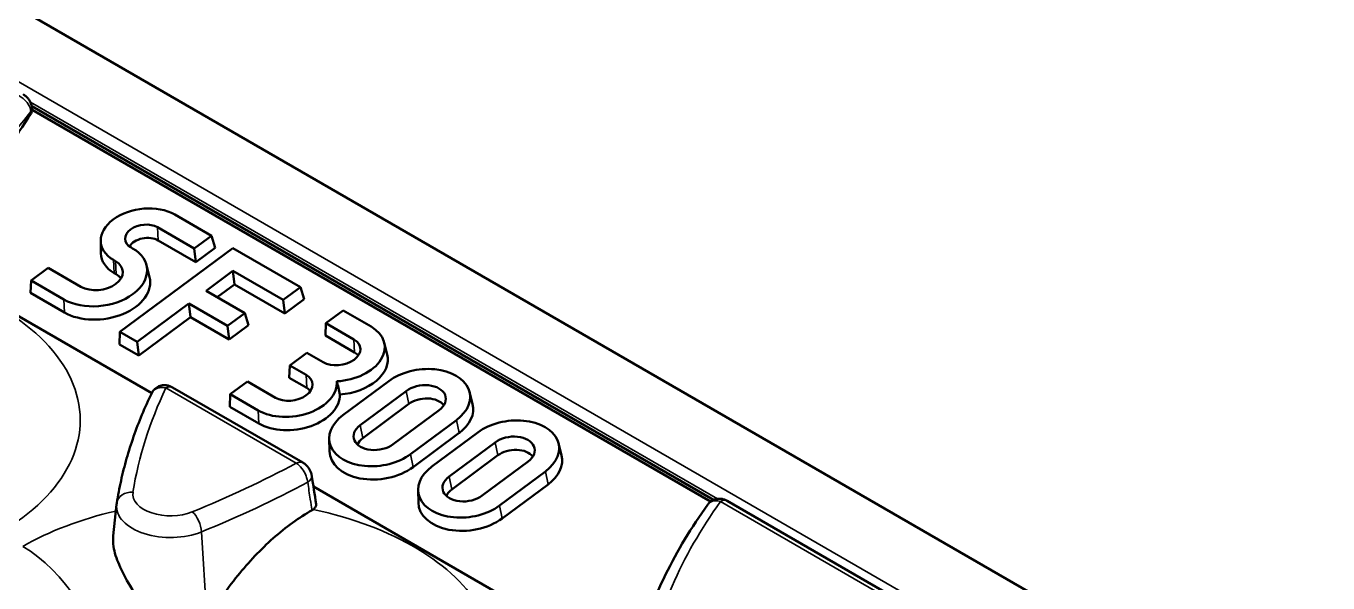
# Model space of a CAD drawing. Header units: millimetres. Extents: x 0 to 4362, y -130 to 2100.
# Drawn here: x 573.4 to 652.7, y 834 to 868 of the extents above; entities that cross this region are included whole.
import ezdxf

# ---------------------------------------------------------------- set-up
doc = ezdxf.new("R2010")
doc.units = ezdxf.units.MM
doc.header["$LTSCALE"] = 5
doc.layers.add('Sichtbar (ISO)', color=7, linetype='Continuous', lineweight=50)
doc.layers.add('Sichtbar schmal (ISO)', color=7, linetype='Continuous', lineweight=35)

msp = doc.modelspace()

# ---------------------------------------------------------------- linework, layer by layer
at = {"layer": 'Sichtbar (ISO)'}
for p, q in [((712.976, 788.188), (359.423, 992.312)), ((615.29, 839.075), (573.736, 863.067)), ((573.76, 862.89), (573.753, 862.962)), ((615.116, 838.972), (573.762, 862.848)), ((582.446, 856.467), (584.682, 855.176)), ((583.638, 854.401), (581.401, 855.692)), ((577.933, 854.863), (577.946, 854.106)), ((583.738, 853.57), (581.44, 854.896)), ((584.682, 855.176), (583.638, 854.401)), ((584.905, 854.436), (584.682, 855.176)), ((579.106, 849.319), (585.984, 854.425)), ((579.762, 854.476), (579.88, 854.408)), ((583.738, 853.57), (583.638, 854.401)), ((584.905, 854.436), (583.738, 853.57)), ((585.984, 854.425), (590.103, 852.046)), ((581.042, 845.581), (566.507, 853.972)), ((573.685, 852.449), (574.729, 853.224)), ((574.729, 853.224), (576.73, 852.069)), ((578.836, 853.632), (578.718, 853.7)), ((580.725, 853.392), (580.91, 852.657)), ((573.662, 851.689), (573.685, 852.449)), ((575.686, 851.294), (573.685, 852.449)), ((578.875, 852.836), (578.757, 852.904)), ((585.995, 853.04), (584.355, 851.824)), ((589.059, 851.271), (585.995, 853.04)), ((586.095, 852.209), (585.995, 853.04)), ((575.725, 850.498), (573.662, 851.689)), ((584.355, 851.824), (586.712, 850.463)), ((586.095, 852.209), (585.042, 851.427)), ((589.159, 850.44), (586.095, 852.209)), ((590.103, 852.046), (589.059, 851.271)), ((590.326, 851.306), (590.103, 852.046)), ((583.311, 851.049), (580.161, 848.71)), ((585.668, 849.688), (583.311, 851.049)), ((583.412, 850.217), (583.311, 851.049)), ((589.159, 850.44), (589.059, 851.271)), ((590.326, 851.306), (589.159, 850.44)), ((583.412, 850.217), (580.262, 847.879)), ((585.769, 848.856), (583.412, 850.217)), ((586.712, 850.463), (585.668, 849.688)), ((586.936, 849.722), (586.712, 850.463)), ((591.663, 849.849), (592.707, 850.624)), ((592.707, 850.624), (594.413, 849.639)), ((579.083, 848.559), (579.106, 849.319)), ((580.161, 848.71), (579.106, 849.319)), ((585.769, 848.856), (585.668, 849.688)), ((586.936, 849.722), (585.769, 848.856)), ((591.639, 849.089), (591.663, 849.849)), ((593.368, 848.864), (591.663, 849.849)), ((580.262, 847.879), (579.083, 848.559)), ((580.262, 847.879), (580.161, 848.71)), ((593.407, 848.068), (591.639, 849.089)), ((595.21, 848.68), (595.396, 847.945)), ((589.453, 847.276), (590.497, 848.051)), ((590.497, 848.051), (591.496, 847.474)), ((589.43, 846.515), (589.453, 847.276)), ((590.452, 846.699), (589.453, 847.276)), ((585.829, 845.519), (586.873, 846.294)), ((586.873, 846.294), (588.579, 845.309)), ((590.491, 845.903), (589.43, 846.515)), ((592.7, 844.242), (595.5, 846.321)), ((590.256, 841.352), (582.312, 845.938)), ((585.806, 844.758), (585.829, 845.519)), ((587.535, 844.534), (585.829, 845.519)), ((593.755, 843.633), (596.555, 845.712)), ((600.419, 845.658), (600.605, 844.923)), ((587.574, 843.738), (585.806, 844.758)), ((596.717, 844.926), (593.917, 842.847)), ((598.564, 844.552), (595.764, 842.473)), ((599.619, 843.943), (596.819, 841.864)), ((599.781, 843.157), (596.981, 841.078)), ((598.121, 841.112), (600.921, 843.191)), ((591.862, 842.812), (591.875, 842.054)), ((599.176, 840.504), (601.976, 842.582)), ((605.84, 842.528), (606.026, 841.793)), ((602.138, 841.796), (599.338, 839.717)), ((603.985, 841.422), (601.185, 839.343)), ((605.04, 840.813), (602.24, 838.734)), ((610.375, 828.645), (590.902, 839.888)), ((605.202, 840.027), (602.402, 837.948)), ((597.283, 839.682), (597.296, 838.924)), ((626.344, 833.118), (616.121, 839.02)), ((578.901, 838.805), (578.696, 836.89))]:
    msp.add_line(p, q, dxfattribs=at)
for centre, major_axis, ratio, start_param, end_param in [((515.99, 874.809), (62.873, 9.107), 0.652034, 5.545392, 5.770527), ((580.582, 855.084), (-2.639, -0.352), 0.653197, 3.845232, 6.986824), ((580.582, 855.084), (-1.161, -0.155), 0.653197, 3.845232, 6.986824), ((580.682, 854.333), (-1.074, -0.143), 0.653197, 3.845232, 5.809133), ((577.783, 852.851), (2.97, 0.396), 0.653197, 3.845232, 6.986824), ((580.682, 854.333), (-2.726, -0.363), 0.653197, 6.20764, 6.986824), ((577.783, 852.851), (1.491, 0.199), 0.653197, 3.845232, 6.986824), ((577.883, 852.1), (3.056, 0.407), 0.653197, 3.845232, 6.35873), ((577.883, 852.1), (1.404, 0.187), 0.653197, 0.337709, 0.703639), ((592.432, 848.169), (2.804, 0.374), 0.653197, 4.588333, 6.986824), ((592.432, 848.169), (1.326, 0.177), 0.653197, 3.845232, 6.986824), ((592.532, 847.418), (2.891, 0.385), 0.653197, 4.620425, 6.35873), ((592.532, 847.418), (-1.239, -0.165), 0.653197, 3.537414, 3.845232), ((597.559, 845.132), (2.887, 0.385), 0.653197, 5.416028, 8.557621), ((589.516, 846.004), (2.804, 0.374), 0.653197, 3.845232, 6.243723), ((589.516, 846.004), (1.326, 0.177), 0.653197, 3.845232, 6.986824), ((597.559, 845.132), (1.408, 0.188), 0.653197, 5.416028, 8.557621), ((589.616, 845.253), (2.891, 0.385), 0.653197, 3.845232, 6.211631), ((589.616, 845.253), (-1.239, -0.165), 0.653197, 3.537414, 3.845232), ((597.659, 844.381), (1.322, 0.176), 0.653197, 0.364788, 2.274435), ((597.659, 844.381), (2.974, 0.396), 0.653197, 5.416028, 6.35873), ((594.759, 843.053), (-2.887, -0.385), 0.653197, 5.416028, 8.557621), ((602.981, 842.002), (2.887, 0.385), 0.653197, 5.416028, 8.557621), ((594.759, 843.053), (-1.408, -0.188), 0.653197, 5.416028, 8.557621), ((602.981, 842.002), (1.408, 0.188), 0.653197, 5.416028, 8.557621), ((594.859, 842.303), (-1.322, -0.176), 0.653197, 5.416028, 5.918397), ((603.081, 841.251), (1.322, 0.176), 0.653197, 0.364788, 2.274435), ((594.859, 842.303), (-2.974, -0.396), 0.653197, 6.20764, 8.557621), ((603.081, 841.251), (2.974, 0.396), 0.653197, 5.416028, 6.35873), ((-4763.717, 3424.074), (-4301.749, 6351.309), 0.524282, 3.977515, 3.977793), ((600.181, 839.923), (-2.887, -0.385), 0.653197, 5.416028, 8.557621), ((600.181, 839.923), (-1.408, -0.188), 0.653197, 5.416028, 8.557621), ((600.281, 839.173), (-1.322, -0.176), 0.653197, 5.416028, 5.918397), ((600.281, 839.173), (-2.974, -0.396), 0.653197, 6.20764, 8.557621)]:
    msp.add_ellipse(centre, major_axis=major_axis, ratio=ratio, start_param=start_param, end_param=end_param, dxfattribs=at)
for points, knots in [([(573.753, 862.962), (573.743, 863.047), (573.724, 863.123), (573.677, 863.259), (573.649, 863.32), (573.584, 863.434), (573.548, 863.487), (573.468, 863.586), (573.424, 863.632), (573.324, 863.72), (573.268, 863.762), (573.203, 863.799)], [0, 0, 0, 0, 0.00607366, 0.00607366, 0.01214732, 0.01214732, 0.01822098, 0.01822098, 0.02429464, 0.02429464, 0.0303683, 0.0303683, 0.0303683, 0.0303683]), ([(573.762, 862.848), (573.761, 862.815), (573.755, 862.783), (573.734, 862.712), (573.716, 862.674), (573.693, 862.637)], [0.06549367, 0.06549367, 0.06549367, 0.06549367, 0.0803263, 0.0803263, 0.09776398, 0.09776398, 0.09776398, 0.09776398]), ([(573.76, 862.89), (573.761, 862.881), (573.762, 862.872), (573.762, 862.858), (573.762, 862.853), (573.762, 862.848)], [0.05803309, 0.05803309, 0.05803309, 0.05803309, 0.062575403, 0.062575403, 0.065256026, 0.065256026, 0.065256026, 0.065256026]), ([(582.312, 845.938), (582.262, 845.967), (582.207, 845.994), (582.079, 846.039), (582.007, 846.058), (581.837, 846.076), (581.737, 846.075), (581.535, 846.028), (581.437, 845.989), (581.268, 845.878), (581.196, 845.812), (581.101, 845.689), (581.069, 845.637), (581.044, 845.585)], [0, 0, 0, 0, 0.0053551, 0.0053551, 0.0107102, 0.0107102, 0.0160653, 0.0160653, 0.02051111, 0.02051111, 0.02426179, 0.02426179, 0.0267755, 0.0267755, 0.0267755, 0.0267755]), ([(578.913, 838.891), (578.984, 839.345), (579.07, 839.798), (579.27, 840.702), (579.384, 841.152), (579.641, 842.049), (579.783, 842.496), (580.096, 843.386), (580.266, 843.829), (580.634, 844.711), (580.832, 845.149), (581.044, 845.585)], [5.5882853, 5.5882853, 5.5882853, 5.5882853, 5.6248415, 5.6248415, 5.6613977, 5.6613977, 5.6979539, 5.6979539, 5.7345101, 5.7345101, 5.7710663, 5.7710663, 5.7710663, 5.7710663]), ([(590.799, 840.557), (590.787, 840.633), (590.768, 840.701), (590.722, 840.825), (590.696, 840.881), (590.634, 840.989), (590.6, 841.039), (590.523, 841.135), (590.48, 841.181), (590.38, 841.27), (590.324, 841.313), (590.256, 841.352)], [0, 0, 0, 0, 0.0059198, 0.0059198, 0.01183959, 0.01183959, 0.01775939, 0.01775939, 0.02367919, 0.02367919, 0.02959898, 0.02959898, 0.02959898, 0.02959898]), ([(616.121, 839.02), (616.073, 839.048), (616.02, 839.073), (615.899, 839.117), (615.83, 839.135), (615.673, 839.154), (615.583, 839.154), (615.392, 839.119), (615.293, 839.084), (615.122, 838.983), (615.047, 838.92), (614.971, 838.832), (614.955, 838.812), (614.941, 838.792)], [0, 0, 0, 0, 0.00453778, 0.00453778, 0.00907555, 0.00907555, 0.01361333, 0.01361333, 0.01791563, 0.01791563, 0.02166605, 0.02166605, 0.02268888, 0.02268888, 0.02268888, 0.02268888]), ([(578.901, 838.805), (578.902, 838.811), (578.903, 838.817), (578.904, 838.828), (578.905, 838.834), (578.906, 838.845), (578.907, 838.851), (578.909, 838.863), (578.909, 838.868), (578.911, 838.88), (578.912, 838.886), (578.913, 838.891)], [5.5596905, 5.5596905, 5.5596905, 5.5596905, 5.56540946, 5.56540946, 5.57112842, 5.57112842, 5.57684739, 5.57684739, 5.58256635, 5.58256635, 5.58828531, 5.58828531, 5.58828531, 5.58828531]), ([(590.815, 838.447), (590.02, 838.008), (589.223, 837.426), (587.694, 836.068), (586.958, 835.294), (585.56, 833.577), (584.933, 832.656), (584.455, 831.771), (584.431, 831.724), (584.406, 831.676)], [-1.25384, -1.25384, -1.25384, -1.25384, -0.918597, -0.918597, -0.587482, -0.587482, -0.230122, -0.230122, -0.210574, -0.210574, -0.210574, -0.210574]), ([(591.066, 838.825), (591.068, 838.812), (591.069, 838.8), (591.07, 838.727), (591.05, 838.668), (590.989, 838.581), (590.962, 838.552), (590.917, 838.514), (590.904, 838.505), (590.891, 838.495)], [0.05577784, 0.05577784, 0.05577784, 0.05577784, 0.06245471, 0.06245471, 0.09348066, 0.09348066, 0.11095114, 0.11095114, 0.11718627, 0.11718627, 0.11718627, 0.11718627]), ([(610.228, 827.81), (610.347, 828.569), (610.506, 829.325), (610.904, 830.829), (611.143, 831.576), (611.697, 833.059), (612.014, 833.795), (612.722, 835.251), (613.114, 835.972), (613.973, 837.396), (614.439, 838.099), (614.941, 838.792)], [5.5882853, 5.5882853, 5.5882853, 5.5882853, 5.6493939, 5.6493939, 5.7105025, 5.7105025, 5.7716112, 5.7716112, 5.8327198, 5.8327198, 5.8938284, 5.8938284, 5.8938284, 5.8938284]), ([(584.406, 831.676), (584.085, 831.062), (583.771, 830.554), (583.432, 830.16), (583.356, 830.089), (583.24, 830.005), (583.19, 829.976), (583.088, 829.939), (583.039, 829.93), (582.935, 829.931), (582.88, 829.943), (582.745, 829.996), (582.662, 830.046), (582.19, 830.419), (581.638, 831.095), (580.572, 832.531), (580.12, 833.18), (579.464, 834.271), (579.231, 834.703), (578.888, 835.512), (578.771, 835.88), (578.681, 836.464), (578.674, 836.682), (578.696, 836.89)], [-1.747148, -1.747148, -1.747148, -1.747148, -1.462689, -1.462689, -1.365537, -1.365537, -1.30109, -1.30109, -1.243705, -1.243705, -1.1811, -1.1811, -1.101084, -1.101084, -0.786413, -0.786413, -0.555632, -0.555632, -0.407182, -0.407182, -0.277273, -0.277273, -0.193448, -0.193448, -0.193448, -0.193448])]:
    msp.add_open_spline(points, degree=3, knots=knots, dxfattribs=at)
for points in [[(592.517, 845.503), (592.454, 845.77), (592.391, 846.038), (592.327, 846.305)], [(590.891, 838.495), (590.868, 838.478), (590.842, 838.462), (590.815, 838.447)]]:
    msp.add_open_spline(points, degree=3, dxfattribs=at)
at = {"layer": 'Sichtbar schmal (ISO)'}
for p, q in [((709.087, 785.942), (355.534, 990.066)), ((573.645, 863.324), (615.528, 839.143)), ((581.44, 854.896), (581.401, 855.692)), ((578.757, 852.904), (578.718, 853.7)), ((578.875, 852.836), (578.836, 853.632)), ((575.725, 850.498), (575.686, 851.294)), ((593.407, 848.068), (593.368, 848.864)), ((590.491, 845.903), (590.452, 846.699)), ((581.912, 845.899), (589.856, 841.312)), ((596.717, 844.926), (596.555, 845.712)), ((587.574, 843.738), (587.535, 844.534)), ((599.781, 843.157), (599.619, 843.943)), ((593.917, 842.847), (593.755, 843.633)), ((602.138, 841.796), (601.976, 842.582)), ((596.981, 841.078), (596.819, 841.864)), ((605.202, 840.027), (605.04, 840.813)), ((599.338, 839.717), (599.176, 840.504)), ((615.721, 838.981), (625.944, 833.078)), ((602.402, 837.948), (602.24, 838.734)), ((584.406, 831.676), (584.085, 837.134))]:
    msp.add_line(p, q, dxfattribs=at)
for centre, major_axis, ratio, start_param, end_param in [((516.548, 877.877), (62.861, 0), 0.57735, 5.326486, 5.852993), ((572.957, 862.876), (0.795, 0.086), 0.562654, 5.792531, 6.283185), ((559.837, 843.943), (16.848, 0), 0.57735, 5.497787, 7.52032), ((641.512, 836.325), (-61.864, 0), 0.57735, 6.011814, 6.192687), ((581.912, 845.246), (0.4, 0.693), 0.57735, 0, 0.785398), ((547.863, 867.541), (-61.864, 0), 0.57735, 2.184893, 2.316901), ((589.856, 840.659), (0.4, 0.693), 0.57735, 0, 0.785398), ((590.008, 840.435), (0.791, 0.122), 0.570818, 5.374836, 6.283185), ((547.863, 866.796), (62.861, 0), 0.57735, 5.326486, 5.458878), ((579.901, 838.736), (-0.988, 0.155), 0.813155, 4.839509, 6.283185), ((582.188, 839.433), (-2.296, 0), 0.57735, 6.192687, 8.468079), ((672.827, 825.244), (-61.864, 0), 0.57735, 5.888404, 6.192687), ((615.721, 838.328), (0.4, 0.693), 0.57735, 0, 0.785398), ((585.091, 829.362), (-16.848, 0), 0.57735, 5.091352, 5.497787), ((582.188, 838.687), (-3.292, 0), 0.57735, 6.221282, 8.468079), ((583.511, 837.533), (-0.377, 0.926), 0.470482, 4.086414, 5.569944), ((585.091, 829.362), (16.848, 0), 0.57735, 5.687979, 7.502537), ((573.177, 830.117), (3.75, -6.495), 0.57735, 0.986756, 2.356194)]:
    msp.add_ellipse(centre, major_axis=major_axis, ratio=ratio, start_param=start_param, end_param=end_param, dxfattribs=at)
for points, knots in [([(572.803, 863.76), (572.855, 863.743), (572.907, 863.722), (573.043, 863.656), (573.124, 863.605), (573.322, 863.45), (573.432, 863.33), (573.608, 863.051), (573.667, 862.89), (573.682, 862.741)], [-0.0303683, -0.0303683, -0.0303683, -0.0303683, -0.02657227, -0.02657227, -0.02049861, -0.02049861, -0.01078075, -0.01078075, 0, 0, 0, 0]), ([(581.044, 845.584), (581.075, 845.647), (581.116, 845.704), (581.255, 845.832), (581.37, 845.887), (581.576, 845.927), (581.66, 845.931), (581.802, 845.92), (581.857, 845.912), (581.912, 845.899)], [-0.0267755, -0.0267755, -0.0267755, -0.0267755, -0.02092075, -0.02092075, -0.01054146, -0.01054146, -0.00405441, -0.00405441, 0, 0, 0, 0]), ([(589.856, 841.312), (589.976, 841.239), (590.097, 841.126), (590.297, 840.868), (590.378, 840.728), (590.476, 840.494), (590.505, 840.404), (590.537, 840.26), (590.545, 840.206), (590.55, 840.154)], [-0.02959898, -0.02959898, -0.02959898, -0.02959898, -0.01909134, -0.01909134, -0.00961967, -0.00961967, -0.00369987, -0.00369987, 0, 0, 0, 0]), ([(590.55, 840.154), (590.604, 839.807), (590.657, 839.461), (590.746, 838.892), (590.78, 838.67), (590.815, 838.447)], [-0.7219958, -0.7219958, -0.7219958, -0.7219958, -0.5938415, -0.5938415, -0.5115552, -0.5115552, -0.5115552, -0.5115552]), ([(614.941, 838.792), (614.959, 838.818), (614.98, 838.841), (615.086, 838.942), (615.196, 838.994), (615.395, 839.026), (615.477, 839.026), (615.614, 839.008), (615.668, 838.997), (615.721, 838.981)], [-0.02268888, -0.02268888, -0.02268888, -0.02268888, -0.02001023, -0.02001023, -0.01008268, -0.01008268, -0.00387795, -0.00387795, 0, 0, 0, 0])]:
    msp.add_open_spline(points, degree=3, knots=knots, dxfattribs=at)
msp.add_open_spline([(573.682, 862.741), (573.685, 862.706), (573.689, 862.672), (573.693, 862.637)], degree=3, dxfattribs=at)

doc.saveas('drawing.dxf')
